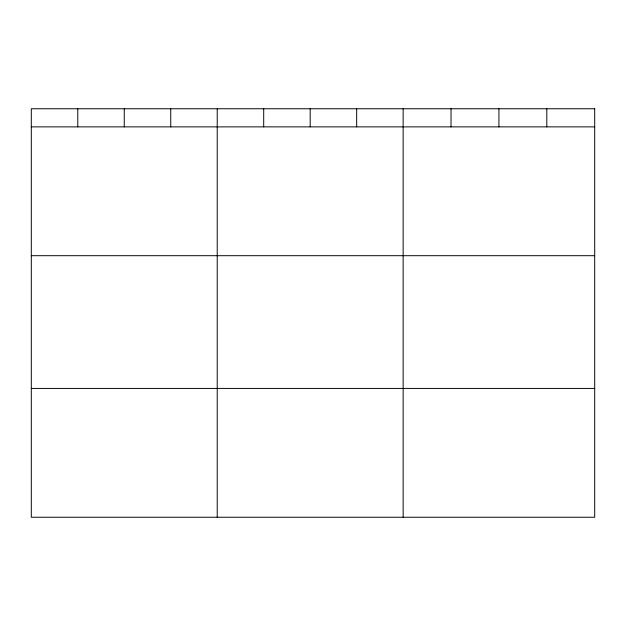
<?xml version="1.0" encoding="UTF-8"?>
<svg xmlns="http://www.w3.org/2000/svg" width="626" height="626" viewBox="0 0 626 626"><rect width="100%" height="100%" fill="white"/><g stroke="black" fill="none" stroke-linecap="round" stroke-linejoin="round"><path stroke-width="0.94" d="M31.3 126.875L594.7 126.875M31.3 255.698L594.7 255.698M31.3 388.425L594.7 388.425M546.811 108.752L546.811 126.875M498.922 108.752L498.922 126.875M451.033 108.752L451.033 126.875M403.144 108.752L403.144 517.248M356.663 108.752L356.663 126.875M310.183 108.752L310.183 126.875M263.702 108.752L263.702 126.875M217.222 108.752L217.222 517.248M170.741 108.752L170.741 126.875M124.261 108.752L124.261 126.875M77.781 108.752L77.781 126.875M594.7 108.752L31.3 108.752L31.3 517.248L594.7 517.248L594.7 108.752"/></g></svg>
